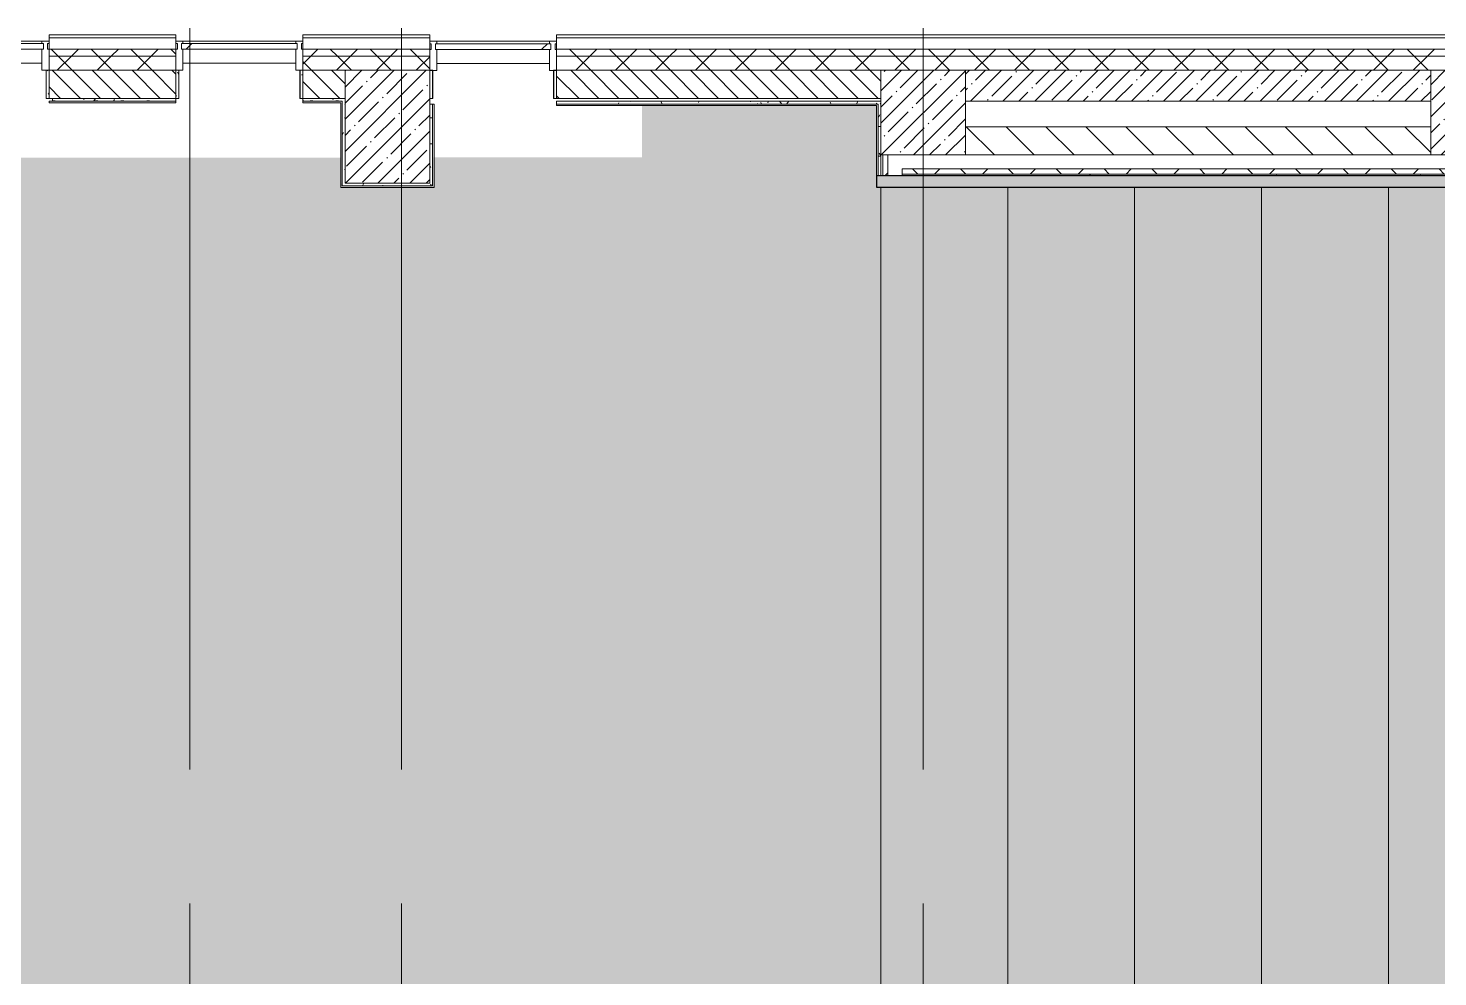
# Model space of a CAD drawing. Header units: millimetres. Extents: x -625 to 415037, y -3642 to 102118.
# Drawn here: x 164635 to 174632, y 20672 to 27397 of the extents above; entities that cross this region are included whole.
import ezdxf

# ---------------------------------------------------------------- set-up
doc = ezdxf.new("R2010")
doc.units = ezdxf.units.MM
doc.linetypes.add('Осевая', pattern=[6350, 1270, -952.5, 3175, -952.5])
doc.layers.add('A-AREA-PATT-1', color=7, linetype='Continuous', lineweight=5, true_color=0xa5bae0, transparency=1)
for name, color, linetype, lineweight in [('A-GLAZ-CURT', 7, 'Continuous', 9), ('A-GLAZ-CURT-1', 7, 'Continuous', 5), ('A-GLAZ-CURT-2', 7, 'Continuous', 20), ('A-GLAZ-CWMG', 7, 'Continuous', 9), ('A-GLAZ-CWMG-1', 7, 'Continuous', 20), ('A-WALL', 7, 'Continuous', 5), ('A-WALL-2', 7, 'Continuous', 30), ('I-WALL', 7, 'Continuous', 5), ('S-COLS', 7, 'Continuous', 9), ('S-COLS-1', 7, 'Continuous', 5), ('S-STRS', 7, 'Continuous', 9), ('Оси', 7, 'Continuous', 9), ('Оси-2', 7, 'Осевая', 9)]:
    doc.layers.add(name, color=color, linetype=linetype, lineweight=lineweight)
for name, color, linetype, lineweight, true_color in [('A-WALL-1', 9, 'Continuous', 5, 0x808080), ('A-WALL-FNSH-1', 9, 'Continuous', 5, 0x808080), ('S-STRS-1', 7, 'Continuous', 9, 0xeef6ff)]:
    doc.layers.add(name, color=color, linetype=linetype, lineweight=lineweight, true_color=true_color)
pattern_1 = [(45, (148772.12, -0.94), (-141.4214, 141.4214), []), (135, (148772.12, -0.94), (-141.4214, -141.4214), [])]
pattern_2 = [(0, (148772.123, -0.94), (243.84, 60.96), [20.117, -162.763, 20.117, -162.763, -975.36]), (0, (148772.123, -0.94), (243.84, 60.96), [-365.76, 20.117, -345.643, 20.117, -162.763, -426.72]), (0, (148772.123, -0.94), (243.84, 60.96), [-914.4, 20.117, -101.803, 20.117, -284.683]), (120, (148863.563, 29.54), (-174.71291, 180.69163), [20.117, -162.763, 20.117, -162.763, -975.36]), (120, (148863.563, 29.54), (-174.71291, 180.69163), [-365.76, 20.117, -345.643, 20.117, -162.763, -426.72]), (120, (148863.563, 29.54), (-174.71291, 180.69163), [-914.4, 20.117, -101.803, 20.117, -284.683]), (240, (148894.043, 151.46), (-69.12709, -241.65163), [20.117, -162.763, 20.117, -162.763, -975.36]), (240, (148894.043, 151.46), (-69.12709, -241.65163), [-365.76, 20.117, -345.643, 20.117, -162.763, -426.72]), (240, (148894.043, 151.46), (-69.12709, -241.65163), [-914.4, 20.117, -101.803, 20.117, -284.683])]
pattern_3 = [(135, (148772.12, -0.94), (-169.7056, -169.7056), []), (225, (148772.12, -0.94), (169.7056, -169.7056), [])]

# ---------------------------------------------------------------- blocks, each defined once
blk = doc.blocks.new('BSC_Колонна _Прямоугольная - 600х600-V297-Объем проектирования 2 этажа')
at = {"layer": 'S-COLS-1'}
h = blk.add_hatch(dxfattribs=at)
h.set_pattern_fill('FP_29', color=256, style=0, pattern_type=2)
h.set_pattern_definition([(45, (-26110, -26800), (-114.04925, 114.04925), []), (45, (-25995.95, -26800), (-114.04925, 114.04925), [201.613, -40.323, 6.706, -33.617])])
h.paths.add_polyline_path([(300, -300), (300, 300), (-300, 300), (-300, -300)])
for p, q in [((300, 300), (-300, 300)), ((-300, 300), (-300, -300)), ((300, -300), (300, 300)), ((-300, -300), (300, -300))]:
    blk.add_line(p, q, dxfattribs=at)
blk = doc.blocks.new('Прямоугольный импост - Импост структурный с накладкой - 190мм-22856075-Объем проектирования 2 этажа')
at = {"layer": 'A-GLAZ-CWMG-1'}
for p, q in [((0, 190), (-50, 190)), ((-50, 190), (-50, 40)), ((0, 40), (0, 190)), ((-50, 40), (-40, 40)), ((-40, 0), (-50, 0)), ((-50, 0), (-50, -17)), ((-40, 40), (-40, 0)), ((-10, 0), (-10, 40)), ((-10, 40), (0, 40)), ((0, 0), (-10, 0)), ((0, -17), (0, 0)), ((-50, -17), (0, -17))]:
    blk.add_line(p, q, dxfattribs=at)
blk = doc.blocks.new('Прямоугольный импост - Импост структурный с накладкой - 190мм-V301-Объем проектирования 2 этажа')
at = {"layer": 'A-GLAZ-CWMG-1'}
for p, q in [((0, 190), (-50, 190)), ((-50, 190), (-50, 40)), ((0, 40), (0, 188.3)), ((-50, 40), (-40, 40)), ((-40, 0), (-50, 0)), ((-50, 0), (-50, -17)), ((-40, 40), (-40, 0)), ((-10, 0), (-10, 40)), ((-10, 40), (0, 40)), ((0, 0), (-10, 0)), ((0, -17), (0, 0)), ((-50, -17), (0, -17))]:
    blk.add_line(p, q, dxfattribs=at)
blk = doc.blocks.new('Системная панель - Стекло - 40мм-V317-Объем проектирования 2 этажа')
at = {"layer": 'A-GLAZ-CURT-1'}
h = blk.add_hatch(dxfattribs=at)
h.set_pattern_fill('FP_51', color=256, style=0, pattern_type=2)
h.set_pattern_definition([(45, (-17560.26, -27090), (-565.685, 565.685), [400, -1200]), (45, (-17960.26, -27290), (-565.685, 565.685), [1200, -400]), (45, (-17160.26, -27490), (-565.685, 565.685), [400, -1200])])
h.paths.add_polyline_path([(400, -40), (410, -40), (410, 0), (-410, 0), (-410, -40), (97.4, -40)])
at = {"layer": 'A-GLAZ-CURT-2'}
for p, q in [((410, 0), (-410, 0)), ((-410, 0), (-410, -40)), ((-410, -40), (410, -40)), ((410, -40), (410, 0))]:
    blk.add_line(p, q, dxfattribs=at)
blk = doc.blocks.new('Системная панель - Стекло - 40мм-V318-Объем проектирования 2 этажа')
at = {"layer": 'A-GLAZ-CURT-1'}
h = blk.add_hatch(dxfattribs=at)
h.set_pattern_fill('FP_52', color=256, style=0, pattern_type=2)
h.set_pattern_definition([(45, (-19360.26, -27088.3), (-565.685, 565.685), [400, -1200]), (45, (-19760.26, -27288.3), (-565.685, 565.685), [1200, -400]), (45, (-18960.26, -27488.3), (-565.685, 565.685), [400, -1200])])
h.paths.add_polyline_path([(-257.1, -40), (410, -38.3), (410, 0), (-410, 0), (-410, -40), (-400, -40)])
at = {"layer": 'A-GLAZ-CURT-2'}
for p, q in [((410, 0), (-410, 0)), ((-410, 0), (-410, -40)), ((-410, -40), (410, -40)), ((410, -40), (410, 0))]:
    blk.add_line(p, q, dxfattribs=at)
blk = doc.blocks.new('Прямоугольный импост - Импост структурный с накладкой - 160мм Темный-33186089-Объем проектирования 2 этажа')
at = {"layer": 'A-GLAZ-CWMG'}
for p, q in [((16960.3, 27307), (17760.3, 27307)), ((16960.3, 27150), (17760.3, 27150))]:
    blk.add_line(p, q, dxfattribs=at)
blk = doc.blocks.new('Прямоугольный импост - Импост структурный с накладкой - 190мм-V342-Объем проектирования 2 этажа')
at = {"layer": 'A-GLAZ-CWMG-1'}
for p, q in [((-50, 40), (-50, 190)), ((-50, 190), (0, 190)), ((0, 190), (0, 40)), ((-40, 40), (-50, 40)), ((-50, -17), (-50, 0)), ((-50, 0), (-40, 0)), ((-40, 0), (-40, 40)), ((-10, 40), (-10, 0)), ((0, 40), (-10, 40)), ((-10, 0), (0, 0)), ((0, 0), (0, -17)), ((0, -17), (-50, -17))]:
    blk.add_line(p, q, dxfattribs=at)
blk = doc.blocks.new('Прямоугольный импост - Импост структурный с накладкой - 190мм-22856073-Объем проектирования 2 этажа')
at = {"layer": 'A-GLAZ-CWMG-1'}
for p, q in [((-50, 40), (-50, 190)), ((-50, 190), (0, 190)), ((0, 190), (0, 40)), ((-40, 40), (-50, 40)), ((-50, -17), (-50, 0)), ((-50, 0), (-40, 0)), ((-40, 0), (-40, 40)), ((-10, 40), (-10, 0)), ((0, 40), (-10, 40)), ((-10, 0), (0, 0)), ((0, 0), (0, -17)), ((0, -17), (-50, -17))]:
    blk.add_line(p, q, dxfattribs=at)
blk = doc.blocks.new('BSC_Колонна _Прямоугольная - 600х600-V356-Объем проектирования 2 этажа')
at = {"layer": 'S-COLS-1'}
h = blk.add_hatch(dxfattribs=at)
h.set_pattern_fill('FP_102', color=256, style=0, pattern_type=2)
h.set_pattern_definition([(45, (-22210, -26800), (-114.04925, 114.04925), []), (45, (-22095.95, -26800), (-114.04925, 114.04925), [201.613, -40.323, 6.706, -33.617])])
h.paths.add_polyline_path([(300, -300), (300, 300), (-300, 300), (-300, -300), (-150, -300)])
for p, q in [((300, 300), (-300, 300)), ((-300, 300), (-300, -300)), ((300, -300), (300, 300)), ((-300, -300), (300, -300))]:
    blk.add_line(p, q, dxfattribs=at)
blk = doc.blocks.new('Перекрытия 3 - Перекрытия 4-20977624-Объем проектирования 2 этажа')
at = {"layer": 'S-STRS-1'}
for points in [[(21910, 20500), (22810, 20500), (22810, 26270.4), (21910, 26270.4), (21910, 21105.5)], [(23390, 20500), (23710, 20500), (23710, 26270.4), (22810, 26270.4), (22810, 20500)], [(24590, 20500), (24610, 20500), (24610, 26270.4), (23710, 26270.4), (23710, 20500), (24290, 20500)], [(25510, 20500), (25510, 26270.4), (24610, 26270.4), (24610, 20500), (25490, 20500)], [(26390, 20500), (26410, 20500), (26410, 26270.4), (25510, 26270.4), (25510, 20500), (26090, 20500)], [(27290, 20500), (27310, 20500), (27310, 26270.4), (26410, 26270.4), (26410, 20500), (26990, 20500)], [(28190, 20500), (28210, 20500), (28210, 26270.4), (27310, 26270.4), (27310, 20500), (27890, 20500)], [(28210, 20500), (29110, 20500), (29110, 26270.4), (28210, 26270.4), (28210, 21105.5)], [(29690, 20500), (30010, 20500), (30010, 26270.4), (29110, 26270.4), (29110, 20500)]]:
    blk.add_hatch(color=256, dxfattribs=at).paths.add_polyline_path(points)
h = blk.add_hatch(color=256, dxfattribs=at)
h.paths.add_polyline_path([(30449, 20500), (30449, 22000), (30010, 22000), (30010, 20500)])
h.paths.add_polyline_path([(30449, 22600), (30449, 26270.4), (30010, 26270.4), (30010, 22600)])
at = {"layer": 'S-STRS'}
for p, q in [((21910, 26270.4), (21910, 20500)), ((22810, 20500), (22810, 26270.4)), ((23710, 20500), (23710, 26270.4)), ((24610, 20500), (24610, 26270.4)), ((25510, 20500), (25510, 26270.4)), ((26410, 20500), (26410, 26270.4)), ((27310, 20500), (27310, 26270.4)), ((28210, 20500), (28210, 26270.4)), ((29110, 20500), (29110, 26270.4)), ((30010, 22600), (30010, 26270.4)), ((30010, 20500), (30010, 22000)), ((22490, 20500), (21910, 20500)), ((23390, 20500), (22810, 20500)), ((24290, 20500), (23710, 20500)), ((25190, 20500), (24610, 20500)), ((26090, 20500), (25510, 20500)), ((26990, 20500), (26410, 20500)), ((27890, 20500), (27310, 20500)), ((28790, 20500), (28210, 20500)), ((29690, 20500), (29110, 20500)), ((30449, 20500), (30010, 20500))]:
    blk.add_line(p, q, dxfattribs=at)
blk = doc.blocks.new('BSC_Колонна _Прямоугольная - 600х800-V413-Объем проектирования 2 этажа')
at = {"layer": 'S-COLS-1'}
h = blk.add_hatch(dxfattribs=at)
h.set_pattern_fill('FP_161', color=256, style=0, pattern_type=2)
h.set_pattern_definition([(45, (-18410.26, -26700), (-114.04925, 114.04925), []), (45, (-18296.2, -26700), (-114.04925, 114.04925), [201.613, -40.323, 6.706, -33.617])])
h.paths.add_polyline_path([(-300, -400), (300, -400), (300, 400), (-300, 400)])
for p, q in [((300, 400), (-300, 400)), ((-300, 400), (-300, -400)), ((300, -400), (300, 400)), ((-300, -400), (300, -400))]:
    blk.add_line(p, q, dxfattribs=at)
blk = doc.blocks.new('Системная панель - Стекло - 40мм-V432-Объем проектирования 2 этажа')
at = {"layer": 'A-GLAZ-CURT-1'}
h = blk.add_hatch(dxfattribs=at)
h.set_pattern_fill('FP_185', color=256, style=0, pattern_type=2)
h.set_pattern_definition([(45, (-15760.26, -27090), (-565.685, 565.685), [400, -1200]), (45, (-16160.26, -27290), (-565.685, 565.685), [1200, -400]), (45, (-15360.26, -27490), (-565.685, 565.685), [400, -1200])])
h.paths.add_polyline_path([(400, -40), (410, -40), (410, 0), (-410, 0), (-410, -40), (-270.8, -40)])
at = {"layer": 'A-GLAZ-CURT-2'}
for p, q in [((410, 0), (-410, 0)), ((-410, 0), (-410, -40)), ((-410, -40), (410, -40)), ((410, -40), (410, 0))]:
    blk.add_line(p, q, dxfattribs=at)
blk = doc.blocks.new('Стены наклон_ амфитеатр1 - Стены наклон_ амфитеатр-33007412-Объем проектирования 2 этажа')
at = {"layer": 'A-WALL-2'}
for p, q in [((21879, 26351.1), (21879, 26270.4)), ((30610, 26351.1), (21879, 26351.1)), ((30610, 26270.4), (30610, 26351.1)), ((21879, 26270.4), (30610, 26270.4))]:
    blk.add_line(p, q, dxfattribs=at)

msp = doc.modelspace()

# ---------------------------------------------------------------- hatches: boundary and pattern name
at = {"layer": 'A-AREA-PATT-1'}
h = msp.add_hatch(color=256, dxfattribs=at)
h.paths.add_polyline_path([(170888.2, 13759.1), (171341.6, 13759.1), (171341.6, 13999.1), (169002.6, 13999.1), (169002.6, 13759.1), (170661.6, 13759.1)])
h.paths.add_polyline_path([(170656.6, 14979.1), (170661.6, 14979.1), (170661.6, 15089.1), (170656.6, 15089.1), (170656.6, 15349.1), (170651.1, 15349.1), (170651.1, 15379.7), (177322.1, 15379.7), (177322.1, 15429.9), (170662.1, 15429.9), (170662.1, 20499.1), (170682.1, 20499.1), (170682.1, 26269.4), (177322.1, 26269.4), (177322.1, 26344.6), (170656.6, 26344.6), (170656.6, 26853.6), (168987.6, 26853.6), (168987.6, 26480.7), (167507.9, 26480.7), (167507.9, 26273.6), (166856.9, 26273.6), (166855.3, 26478.6), (163552.6, 26478.6), (163552.1, 24658.6), (162482.1, 24658.6), (162482.4, 22225.6), (163107.6, 22225.6), (163107.6, 21573.6), (162482.1, 21573.6), (162482.4, 18483.6), (163107.6, 18483.6), (163107.6, 17825.6), (162482.1, 17825.6), (162483.9, 15224.6), (169002.6, 15224.6), (169002.6, 15202.5), (170651.1, 15200.7), (170651.1, 15199.1), (169002.6, 15199.1), (169002.6, 14979.1), (169843.5, 14979.1)])
at = {"layer": 'A-WALL'}
h = msp.add_hatch(dxfattribs=at)
h.set_pattern_fill('FP_24', color=256, style=0, pattern_type=2)
h.set_pattern_definition(pattern_1)
h.paths.add_polyline_path([(168382.4, 27199.1), (182482.1, 27199.8), (182482.1, 27249.1), (168382.4, 27249.1)])
h.paths.add_polyline_path([(164807.4, 27199.1), (165682.4, 27199.1), (165682.4, 27249.1), (164782.4, 27249.1), (164782.4, 27199.1)])
h.paths.add_polyline_path([(162682.4, 27199.1), (163882.4, 27199.1), (163882.4, 27249.1), (162461.1, 27249.1), (162461.1, 27199.1), (162616.2, 27199.1)])
h.paths.add_polyline_path([(166582.4, 27199.1), (167482.4, 27199.1), (167482.4, 27249.1), (166582.4, 27249.1)])
h = msp.add_hatch(dxfattribs=at)
h.set_pattern_fill('FP_24', color=256, style=0, pattern_type=2)
h.set_pattern_definition(pattern_1)
h.paths.add_polyline_path([(177882.1, 27099.1), (182382.1, 27099.1), (182382.1, 27199.1), (168382.4, 27199.1), (168382.4, 27099.1), (177070.8, 27099.1)])
h.paths.add_polyline_path([(166582.4, 27099.1), (167482.4, 27099.1), (167482.4, 27199.1), (166582.4, 27199.1)])
h.paths.add_polyline_path([(164782.4, 27099.1), (165682.4, 27099.1), (165682.4, 27199.1), (164782.4, 27199.1)])
h.paths.add_polyline_path([(163882.4, 27099.1), (163882.4, 27199.1), (162461.1, 27199.1), (162461.1, 27099.1), (163532.1, 27099.1)])
h = msp.add_hatch(dxfattribs=at)
h.set_pattern_fill('FP_2', color=256, style=0, pattern_type=2)
h.set_pattern_definition([(135, (148772.12, -0.94), (-70.71068, -70.71068), [])])
h.paths.add_polyline_path([(168398, 26899.1), (170682.1, 26899.1), (170682.1, 27099.1), (168382.4, 27099.1), (168382.4, 26899.1)])
h.paths.add_polyline_path([(164795.7, 26899.1), (165682.4, 26899.1), (165682.4, 27099.1), (164782.4, 27099.1), (164782.4, 26899.1)])
h.paths.add_polyline_path([(166882.4, 26899.1), (166882.4, 27099.1), (166582.4, 27099.1), (166582.4, 26899.1)])
h.paths.add_polyline_path([(163082.1, 26899.1), (163882.4, 26899.1), (163882.4, 27099.1), (163082.1, 27099.1), (163082.1, 26986.8)])
at = {"layer": 'I-WALL'}
h = msp.add_hatch(dxfattribs=at)
h.set_pattern_fill('FP_191', color=256, style=0, pattern_type=2)
h.set_pattern_definition(pattern_2)
h.paths.add_polyline_path([(164782.4, 26899.1), (164782.4, 27099.1), (164762.4, 27096.8), (164762.4, 26899.1)])
h = msp.add_hatch(dxfattribs=at)
h.set_pattern_fill('FP_191', color=256, style=0, pattern_type=2)
h.set_pattern_definition(pattern_2)
h.paths.add_polyline_path([(165682.4, 26899.1), (165702.4, 26899.5), (165702.4, 27099.1), (165682.4, 27099.1)])
h = msp.add_hatch(dxfattribs=at)
h.set_pattern_fill('FP_191', color=256, style=0, pattern_type=2)
h.set_pattern_definition(pattern_2)
h.paths.add_polyline_path([(166562.4, 26899.1), (166582.4, 26899.1), (166582.4, 27099.1), (166562.4, 27096.8), (166562.4, 26900.6)])
h = msp.add_hatch(dxfattribs=at)
h.set_pattern_fill('FP_1', color=256, style=0, pattern_type=2)
h.set_pattern_definition([(45, (148772.12, -0.94), (-114.04925, 114.04925), []), (45, (148886.17, -0.94), (-114.04925, 114.04925), [201.612, -40.322, 6.706, -33.617])])
h.paths.add_polyline_path([(181407.3, 26879.1), (181782.1, 26879.1), (181782.1, 27099.1), (179382.1, 27099.1), (179382.1, 26879.1), (179961.8, 26879.1)])
h.paths.add_polyline_path([(171289, 26879.1), (174582.1, 26879.1), (174582.1, 27099.1), (171282.1, 27099.1), (171282.1, 26879.1)])
h.paths.add_polyline_path([(175182.1, 26879.1), (178782.1, 26879.1), (178782.1, 27099.1), (175182.1, 27099.1), (175182.1, 26993.1)])
h = msp.add_hatch(dxfattribs=at)
h.set_pattern_fill('FP_191', color=256, style=0, pattern_type=2)
h.set_pattern_definition(pattern_2)
h.paths.add_polyline_path([(165682.4, 26879.1), (165682.4, 26899.1), (164807.4, 26899.1), (164807.4, 26879.1), (165507.1, 26879.1)])
h.paths.add_polyline_path([(166582.4, 26879.1), (166882.4, 26879.1), (166882.4, 26899.1), (166582.4, 26899.1)])
h.paths.add_polyline_path([(163882.4, 26879.1), (163882.4, 26899.1), (163552.1, 26899.1), (163552.4, 26879.1), (163579.2, 26879.1)])
h = msp.add_hatch(dxfattribs=at)
h.set_pattern_fill('FP_191', color=256, style=0, pattern_type=2)
h.set_pattern_definition(pattern_2)
h.paths.add_polyline_path([(166862.4, 26279.1), (166882.4, 26279.1), (166882.4, 26879.1), (166862.4, 26877.1), (166862.4, 26299.1)])
h = msp.add_hatch(dxfattribs=at)
h.set_pattern_fill('FP_191', color=256, style=0, pattern_type=2)
h.set_pattern_definition(pattern_2)
h.paths.add_polyline_path([(167502.4, 26299.1), (167502.4, 26859.1), (167482.4, 26859.1), (167482.4, 26299.1)])
h = msp.add_hatch(dxfattribs=at)
h.set_pattern_fill('FP_191', color=256, style=0, pattern_type=2)
h.set_pattern_definition(pattern_2)
h.paths.add_polyline_path([(170662.1, 26859.1), (170682.1, 26859.1), (170682.1, 26879.1), (168382.4, 26879.1), (168382.4, 26859.1), (168398, 26859.1)])
h = msp.add_hatch(dxfattribs=at)
h.set_pattern_fill('FP_191', color=256, style=0, pattern_type=2)
h.set_pattern_definition(pattern_2)
h.paths.add_polyline_path([(170682.1, 26489.1), (170682.1, 26859.1), (170662.1, 26859.1), (170662.1, 26489.1)])
h = msp.add_hatch(dxfattribs=at)
h.set_pattern_fill('FP_23', color=256, style=0, pattern_type=2)
h.set_pattern_definition([(135, (148772.12, -0.94), (-141.4214, -141.4214), [])])
h.paths.add_polyline_path([(171282.1, 26499.1), (174582.1, 26500.1), (174582.1, 26699.1), (171282.1, 26699.1), (171282.1, 26500.1)])
h = msp.add_hatch(dxfattribs=at)
h.set_pattern_fill('FP_197', color=256, style=0, pattern_type=2)
h.set_pattern_definition(pattern_3)
h.paths.add_polyline_path([(170732.1, 26350.2), (170732.1, 26499.1), (170695.1, 26499.1), (170695.1, 26350.2)])
h = msp.add_hatch(dxfattribs=at)
h.set_pattern_fill('FP_197', color=256, style=0, pattern_type=2)
h.set_pattern_definition(pattern_3)
h.paths.add_polyline_path([(179239, 26363.1), (179245.1, 26363.1), (179245.1, 26400.1), (170832.1, 26400.1), (170832.1, 26363.1), (179232.1, 26363.1)])
h = msp.add_hatch(dxfattribs=at)
h.set_pattern_fill('FP_191', color=256, style=0, pattern_type=2)
h.set_pattern_definition(pattern_2)
h.paths.add_polyline_path([(167482.4, 26279.1), (167502.4, 26279.1), (167502.4, 26299.1), (166882.4, 26299.1), (166882.4, 26279.1), (166952.6, 26279.1)])
h = msp.add_hatch(dxfattribs=at)
h.set_pattern_fill('FP_196', color=256, style=0, pattern_type=2)
h.set_pattern_definition([(0, (148772.12, -0.94), (812.8, 203.2), [67.056, -542.544, 67.056, -542.544, -3251.2]), (0, (148772.12, -0.94), (812.8, 203.2), [-1219.2, 67.056, -1152.144, 67.056, -542.544, -1422.4]), (0, (148772.12, -0.94), (812.8, 203.2), [-3048, 67.056, -339.344, 67.056, -948.944]), (120, (149076.92, 100.66), (-582.3764, 602.3054), [67.056, -542.544, 67.056, -542.544, -3251.2]), (120, (149076.92, 100.66), (-582.3764, 602.3054), [-1219.2, 67.056, -1152.144, 67.056, -542.544, -1422.4]), (120, (149076.92, 100.66), (-582.3764, 602.3054), [-3048, 67.056, -339.344, 67.056, -948.944]), (240, (149178.52, 507.06), (-230.4236, -805.5054), [67.056, -542.544, 67.056, -542.544, -3251.2]), (240, (149178.52, 507.06), (-230.4236, -805.5054), [-1219.2, 67.056, -1152.144, 67.056, -542.544, -1422.4]), (240, (149178.52, 507.06), (-230.4236, -805.5054), [-3048, 67.056, -339.344, 67.056, -948.944])])
h.paths.add_polyline_path([(175182.1, 26350.2), (179232.1, 26350.2), (179232.1, 26363.1), (170832.1, 26363.1), (170832.1, 26350.2), (174282.1, 26350.2)])

# ---------------------------------------------------------------- linework, layer by layer
at = {"layer": 'A-WALL'}
for p, q in [((165682.4, 27329.1), (164782.4, 27329.1)), ((167482.4, 27329.1), (166582.4, 27329.1)), ((182612.1, 27329.1), (168382.4, 27329.1)), ((165682.4, 27249.1), (164782.4, 27249.1)), ((165682.4, 27199.1), (164782.4, 27199.1)), ((167482.4, 27249.1), (166582.4, 27249.1)), ((167482.4, 27199.1), (166582.4, 27199.1)), ((182532.1, 27249.1), (168382.4, 27249.1)), ((182482.1, 27199.1), (168382.4, 27199.1)), ((165702.4, 27099.1), (164762.4, 27099.1)), ((166882.4, 27099.1), (166562.4, 27099.1)), ((170682.1, 27099.1), (168362.4, 27099.1)), ((174582.1, 27099.1), (171282.1, 27099.1)), ((164762.4, 26899.1), (165702.4, 26899.1)), ((166882.4, 26899.1), (166562.4, 26899.1)), ((164807.4, 26879.1), (165682.4, 26879.1)), ((166582.4, 26879.1), (166862.4, 26879.1)), ((166862.4, 26879.1), (166862.4, 26279.1)), ((168382.4, 26859.1), (170662.1, 26859.1)), ((170662.1, 26848.1), (170662.1, 26859.1)), ((170695.1, 26350.1), (170695.1, 26499.1)), ((170732.1, 26350.1), (170732.1, 26499.1)), ((179282.1, 26400.1), (170832.1, 26400.1)), ((170832.1, 26400.1), (170832.1, 26350.1)), ((179245.1, 26363.1), (170832.1, 26363.1))]:
    msp.add_line(p, q, dxfattribs=at)
at = {"layer": 'A-WALL-1'}
for p, q in [((164782.4, 27329.1), (164782.4, 27099.1)), ((165682.4, 27099.1), (165682.4, 27329.1)), ((166582.4, 27329.1), (166582.4, 27099.1)), ((167482.4, 27099.1), (167482.4, 27329.1)), ((168382.4, 27329.1), (168382.4, 27099.1)), ((164762.4, 27099.1), (164762.4, 26899.1)), ((164782.4, 27099.1), (165682.4, 27099.1)), ((164782.4, 27099.1), (164782.4, 26899.1)), ((165682.4, 27099.1), (165682.4, 26879.1)), ((165702.4, 26899.1), (165702.4, 27099.1)), ((166562.4, 27099.1), (166562.4, 26899.1)), ((166582.4, 27099.1), (166882.4, 27099.1)), ((166582.4, 26879.1), (166582.4, 27099.1)), ((167502.4, 27099.1), (167482.4, 27099.1)), ((167502.4, 26899.1), (167502.4, 27099.1)), ((168362.4, 27099.1), (168362.4, 26899.1)), ((168382.4, 27099.1), (170682.1, 27099.1)), ((168382.4, 27099.1), (168382.4, 26899.1)), ((171282.1, 27099.1), (174582.1, 27099.1)), ((164807.4, 26899.1), (164807.4, 26879.1)), ((167482.4, 26899.1), (167502.4, 26899.1)), ((168362.4, 26899.1), (170682.1, 26899.1)), ((167502.4, 26859.1), (167482.4, 26859.1)), ((167502.4, 26279.1), (167502.4, 26859.1)), ((170682.1, 26879.1), (168382.4, 26879.1)), ((168382.4, 26879.1), (168382.4, 26859.1)), ((170662.1, 26859.1), (170662.1, 26489.1)), ((171282.1, 26879.1), (174582.1, 26879.1)), ((174582.1, 26699.1), (171282.1, 26699.1)), ((170682.1, 26489.1), (170682.1, 26499.1)), ((170682.1, 26499.1), (170682.1, 26350.1)), ((174582.1, 26500.1), (171282.1, 26500.1)), ((171282.1, 26499.1), (174582.1, 26499.1)), ((170662.1, 26489.1), (170682.1, 26489.1)), ((170682.1, 26350.1), (179232.1, 26350.1)), ((166862.4, 26279.1), (167502.4, 26279.1))]:
    msp.add_line(p, q, dxfattribs=at)
at = {"layer": 'A-WALL-FNSH-1'}
for p, q in [((165682.4, 27349.1), (164782.4, 27349.1)), ((164782.4, 27349.1), (164782.4, 27329.1)), ((165682.4, 27329.1), (165682.4, 27349.1)), ((167482.4, 27349.1), (166582.4, 27349.1)), ((166582.4, 27349.1), (166582.4, 27329.1)), ((167482.4, 27329.1), (167482.4, 27349.1)), ((182632.1, 27349.1), (168382.4, 27349.1)), ((168382.4, 27349.1), (168382.4, 27329.1)), ((164761.4, 27099.1), (164761.4, 26899.1)), ((164762.4, 27099.1), (164761.4, 27099.1)), ((165703.4, 27099.1), (165702.4, 27099.1)), ((165703.4, 26899.1), (165703.4, 27099.1)), ((166561.4, 27099.1), (166561.4, 26899.1)), ((166562.4, 27099.1), (166561.4, 27099.1)), ((167503.4, 27099.1), (167502.4, 27099.1)), ((167503.4, 26899.1), (167503.4, 27099.1)), ((168361.4, 27099.1), (168361.4, 26899.1)), ((168362.4, 27099.1), (168361.4, 27099.1)), ((164761.4, 26899.1), (164762.4, 26899.1)), ((165702.4, 26899.1), (165703.4, 26899.1)), ((166561.4, 26899.1), (166562.4, 26899.1)), ((167502.4, 26899.1), (167503.4, 26899.1)), ((168361.4, 26899.1), (168362.4, 26899.1)), ((164807.4, 26879.1), (164782.4, 26879.1)), ((164782.4, 26879.1), (164782.4, 26868.1)), ((164782.4, 26868.1), (165682.4, 26868.1)), ((165682.4, 26868.1), (165682.4, 26879.1)), ((166582.4, 26879.1), (166582.4, 26868.1)), ((166582.4, 26868.1), (166851.4, 26868.1)), ((166851.4, 26868.1), (166851.4, 26268.1)), ((167513.4, 26859.1), (167502.4, 26859.1)), ((167513.4, 26268.1), (167513.4, 26859.1)), ((168382.4, 26859.1), (168382.4, 26848.1)), ((168382.4, 26848.1), (170651.1, 26848.1)), ((170651.1, 26848.1), (170651.1, 26350.1)), ((170662.1, 26350.1), (170662.1, 26848.1)), ((170651.1, 26350.1), (170662.1, 26350.1)), ((166851.4, 26268.1), (167513.4, 26268.1))]:
    msp.add_line(p, q, dxfattribs=at)
at = {"layer": 'Оси'}
for p, q in [((165782.1, 22397.1), (165782.1, 27397.1)), ((167282.1, 22397.1), (167282.1, 27397.1)), ((170982.1, 22397.1), (170982.1, 27397.1))]:
    msp.add_line(p, q, dxfattribs=at)
at = {"layer": 'Оси-2'}
for p, q in [((165782.1, 3093.7), (165782.1, 22398.1)), ((165782.1, 3092.8), (165782.1, 22397.1)), ((167282.1, 3093.7), (167282.1, 22398.1)), ((167282.1, 3092.8), (167282.1, 22397.1)), ((170982.1, 3093.7), (170982.1, 22398.1)), ((170982.1, 3092.8), (170982.1, 22397.1))]:
    msp.add_line(p, q, dxfattribs=at)

# ---------------------------------------------------------------- block references
at = {"layer": 'A-GLAZ-CURT'}
for name, p in [('Системная панель - Стекло - 40мм-V432-Объем проектирования 2 этажа', (164332.4, 27289.1)), ('Системная панель - Стекло - 40мм-V317-Объем проектирования 2 этажа', (166132.4, 27289.1)), ('Системная панель - Стекло - 40мм-V318-Объем проектирования 2 этажа', (167932.4, 27287.3))]:
    msp.add_blockref(name, p, dxfattribs=at)
at = {"layer": 'A-GLAZ-CWMG'}
for p in [(146972.1, -0.9), (148772.1, -0.9), (150572.1, -2.7)]:
    msp.add_blockref('Прямоугольный импост - Импост структурный с накладкой - 160мм Темный-33186089-Объем проектирования 2 этажа', p, dxfattribs=at)
at = {"layer": 'A-GLAZ-CWMG', "extrusion": (0, 0, -1), "rotation": 180}
for name, p in [('Прямоугольный импост - Импост структурный с накладкой - 190мм-V342-Объем проектирования 2 этажа', (-164782.4, 27289.1)), ('Прямоугольный импост - Импост структурный с накладкой - 190мм-V342-Объем проектирования 2 этажа', (-166582.4, 27289.1)), ('Прямоугольный импост - Импост структурный с накладкой - 190мм-22856073-Объем проектирования 2 этажа', (-168382.4, 27287.3))]:
    msp.add_blockref(name, p, dxfattribs=at)
at = {"layer": 'A-GLAZ-CWMG', "rotation": 180}
for name, p in [('Прямоугольный импост - Импост структурный с накладкой - 190мм-22856075-Объем проектирования 2 этажа', (165682.4, 27289.1)), ('Прямоугольный импост - Импост структурный с накладкой - 190мм-V301-Объем проектирования 2 этажа', (167482.4, 27287.3))]:
    msp.add_blockref(name, p, dxfattribs=at)
at = {"layer": 'A-WALL'}
msp.add_blockref('Стены наклон_ амфитеатр1 - Стены наклон_ амфитеатр-33007412-Объем проектирования 2 этажа', (148772.1, -0.9), dxfattribs=at)
at = {"layer": 'S-COLS'}
for name, p in [('BSC_Колонна _Прямоугольная - 600х800-V413-Объем проектирования 2 этажа', (167182.4, 26699.1)), ('BSC_Колонна _Прямоугольная - 600х600-V356-Объем проектирования 2 этажа', (170982.1, 26799.1)), ('BSC_Колонна _Прямоугольная - 600х600-V297-Объем проектирования 2 этажа', (174882.1, 26799.1))]:
    msp.add_blockref(name, p, dxfattribs=at)
at = {"layer": 'S-STRS'}
msp.add_blockref('Перекрытия 3 - Перекрытия 4-20977624-Объем проектирования 2 этажа', (148772.1, -0.9), dxfattribs=at)

doc.saveas('drawing.dxf')
